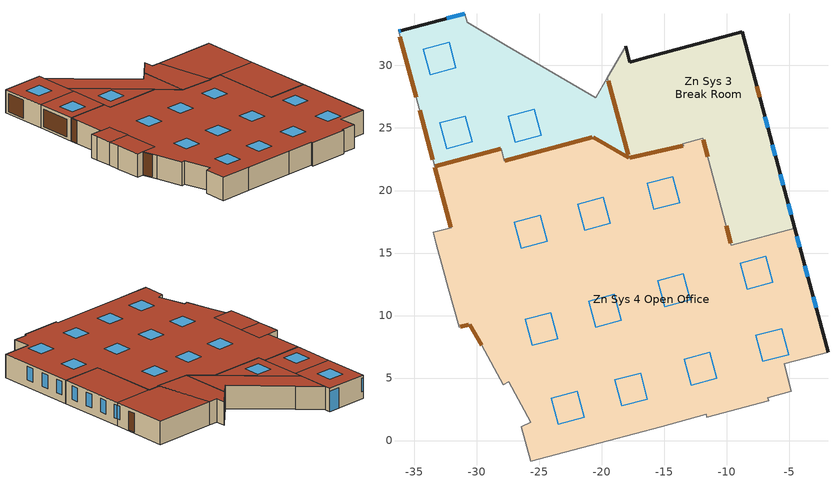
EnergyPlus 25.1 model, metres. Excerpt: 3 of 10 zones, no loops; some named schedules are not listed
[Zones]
Zn Sys 1 Reception
 floor outside (ExtSlabCarpet 4in ClimateZone 1-8): -29.4,28.42 -28.04,23.35 -33.35,21.92 -34.71,27 z0; -30.94,34.15 -29.4,28.42 -34.71,27 -36.25,32.73 z0; -30.75,33.44 -27.69,31.61 -20.47,27.43 -19.53,29.03 -17.81,22.59 -29.7,29.53 z0; -29.7,29.53 -20.69,24.28 -27.78,22.38 z0
 wall outside (MetalFrameWallU055): -30.94,34.15 -36.25,32.73 z0:3.05
 wall to Zn Sys 4 Open Office (Interior Wall): -33.35,21.92 -28.04,23.35 -27.78,22.38 -20.69,24.28 -17.81,22.59 z0:3.05
 wall to Zn Sys 9 Library (Interior Wall): -36.25,32.73 -34.71,27 -33.35,21.92 z0:3.05
 wall to Zn Sys 2 Conference (Interior Wall): -19.53,29.03 -20.47,27.43 -27.69,31.61 -30.75,33.44 -30.94,34.15 z0:3.05
 wall to Zn Sys 3 Break Room (Interior Wall): -17.81,22.59 -19.53,29.03 z0:3.05
 window (Exterior Window - Fixed): -30.94,34.15 -32.4,33.76 z0:2.68; -36.08,32.77 -36.25,32.73 z0.91:2.68
 door inside (Interior Door): -33.32,21.94 -28.08,23.34 z0.05:3.02; -36.13,32.3 -34.84,27.47 z0.27:2.67; -34.56,26.44 -33.5,22.46 z0.34:2.63; -17.88,22.86 -19.47,28.79 z0.16:2.87; -20.67,24.26 -17.84,22.61 z0.03:3; -27.73,22.39 -20.76,24.26 z0.05:2.96
 roof outside (FlatNonresWoodFramingAndOtherRoofU028): -33.35,21.92 -28.04,23.35 -29.4,28.42 -34.71,27 z3.05; -34.71,27 -29.4,28.42 -30.94,34.15 -36.25,32.73 z3.05; -17.81,22.59 -19.53,29.03 -20.47,27.43 -27.69,31.61 -30.75,33.44 -29.7,29.53 z3.05; -27.78,22.38 -20.69,24.28 -29.7,29.53 z3.05
 skylight (Skylight - Fixed): -32.41,23.34 -30.35,23.89 -30.9,25.96 -32.96,25.41 z3.05; -33.71,29.25 -31.65,29.81 -32.2,31.87 -34.27,31.31 z3.05; -26.93,23.88 -24.85,24.43 -25.4,26.5 -27.48,25.95 z3.05
Zn Sys 3 Break Room
 floor outside (ExtSlabCarpet 4in ClimateZone 1-8): -18.07,31.53 -17.74,30.27 -16.61,30.57 -13.43,23.58 -17.81,22.59 -19.53,29.03 z0; -8.76,32.68 -6.84,25.54 -13.51,23.75 -16.61,30.57 z0; -6.84,25.54 -4.55,16.99 -9.62,15.63 -11.91,24.18 z0
 wall outside (MetalFrameWallU055): -4.55,16.99 -6.84,25.54 -8.76,32.68 -16.61,30.57 -17.74,30.27 -18.07,31.53 z0:3.05
 wall to Zn Sys 2 Conference (Interior Wall Reversed): -18.07,31.53 -19.53,29.03 z0:3.05
 wall to Zn Sys 4 Open Office (Interior Wall): -17.81,22.59 -13.43,23.58 -13.51,23.75 -11.91,24.18 -9.62,15.63 -4.55,16.99 z0:3.05
 window (Exterior Window - Fixed): -4.84,18.05 -5.07,18.94 / -5.47,20.42 -5.71,21.3 / -6.1,22.78 -6.34,23.66 / -6.71,25.03 -6.84,25.54 / -6.84,25.54 -6.94,25.92 z0.91:2.68
 door inside (Interior Door): -17.75,22.6 -13.5,23.56 z0.04:3; -10.03,17.18 -9.66,15.76 z0.18:2.86; -11.88,24.07 -11.51,22.69 z0.16:2.92
 door (Exterior Door): -7.36,27.47 -7.6,28.36 z0.15:2.59
 roof outside (FlatNonresWoodFramingAndOtherRoofU028): -17.81,22.59 -13.43,23.58 -16.61,30.57 -17.74,30.27 -18.07,31.53 -19.53,29.03 z3.05; -13.51,23.75 -6.84,25.54 -8.76,32.68 -16.61,30.57 z3.05; -9.62,15.63 -4.55,16.99 -6.84,25.54 -11.91,24.18 z3.05
Zn Sys 4 Open Office
 floor outside (ExtSlabCarpet 4in ClimateZone 1-8): -20.69,24.28 -17.81,22.59 -13.43,23.58 -13.51,23.75 -11.91,24.18 -9.62,15.63 -4.55,16.99 -1.89,7.07 -5.4,6.13 -4.82,3.95 -6.71,3.44 -6.64,3.19 -11.59,1.86 -11.64,2.09 -15.24,1.12 -21.58,-0.58 -25.68,-1.67 -26.42,1.08 -25.68,1.48 -27.43,4.7 -27.88,4.45 -29.6,7.61 -30.56,9.29 -28.58,9.82 -30.62,17.41 -32.04,17.03 -33.35,21.92 -28.04,23.35 -27.78,22.38 z0; -30.62,17.41 -29.81,14.42 -32.67,13.65 -33.22,15.69 -33.47,16.65 z0; -29.81,14.42 -28.58,9.82 -31.4,9.06 -32.28,12.18 -32.67,13.65 z0
 wall outside (MetalFrameWallU055): -1.89,7.07 -4.55,16.99 z0:3.05
 wall to Zn Sys 6 Conference-Support (Interior Wall): -4.82,3.95 -5.4,6.13 -1.89,7.07 / -25.68,-1.67 -21.58,-0.58 -15.24,1.12 -11.64,2.09 -11.59,1.86 -6.64,3.19 z0:3.05
 wall to Zn Sys 7 Restrooms (Interior Wall): -6.64,3.19 -6.71,3.44 -4.82,3.95 z0:3.05
 wall to Zn Sys 5 Conference-Office (Interior Wall): -30.56,9.29 -29.6,7.61 -27.88,4.45 -27.43,4.7 -25.68,1.48 -26.42,1.08 -25.68,-1.67 z0:3.05
 wall to Zn Sys 8 IT and Elec (Interior Wall): -33.22,15.69 -32.67,13.65 -32.28,12.18 z0:3.05
 wall to Zn Sys 9 Library (Interior Wall): -33.35,21.92 -32.04,17.03 -33.47,16.65 -33.22,15.69 z0:3.05
 wall to Zn Sys 10 Elec (Interior Wall Reversed): -32.28,12.18 -31.4,9.06 z0:3.05
 wall to Zn Sys 5 Conference-Office (Interior Wall Reversed): -31.4,9.06 -30.56,9.29 z0:3.05
 window (Exterior Window - Fixed): -2.84,10.61 -3.08,11.49 / -3.51,13.09 -3.74,13.97 / -4.14,15.46 -4.38,16.35 z0.91:2.68
 door inside (Interior Door): -30.55,9.27 -29.61,7.63 z0.04:3.01; -31.31,9.09 -30.65,9.27 z0.09:2.87; -33.34,21.87 -32.05,17.06 z0.04:2.99
 roof outside (FlatNonresWoodFramingAndOtherRoofU028): -25.68,-1.67 -21.58,-0.58 -15.24,1.12 -11.64,2.09 -11.59,1.86 -6.64,3.19 -6.71,3.44 -4.82,3.95 -5.4,6.13 -1.89,7.07 -4.55,16.99 -9.62,15.63 -11.91,24.18 -13.51,23.75 -13.43,23.58 -17.81,22.59 -20.69,24.28 -27.78,22.38 -28.04,23.35 -33.35,21.92 -32.04,17.03 -30.62,17.41 -28.58,9.82 -30.56,9.29 -29.6,7.61 -27.88,4.45 -27.43,4.7 -25.68,1.48 -26.42,1.08 z3.05; -32.67,13.65 -29.81,14.42 -30.62,17.41 -33.47,16.65 -33.22,15.69 z3.05; -31.4,9.06 -28.58,9.82 -29.81,14.42 -32.67,13.65 -32.28,12.18 z3.05
 skylight (Skylight - Fixed): -26.42,15.37 -24.37,15.92 -24.93,18 -26.98,17.45 z3.05; -21.35,16.83 -19.29,17.38 -19.85,19.46 -21.91,18.91 z3.05; -7.11,6.32 -5.05,6.87 -5.61,8.96 -7.66,8.41 z3.05; -15.81,18.49 -13.76,19.04 -14.32,21.12 -16.37,20.57 z3.05; -14.95,10.72 -12.9,11.27 -13.46,13.35 -15.51,12.8 z3.05; -20.49,9.06 -18.44,9.61 -18.99,11.69 -21.05,11.14 z3.05; -25.56,7.6 -23.51,8.15 -24.07,10.23 -26.12,9.68 z3.05; -8.35,12.09 -6.3,12.64 -6.85,14.72 -8.91,14.17 z3.05; -12.85,4.43 -10.8,4.98 -11.36,7.06 -13.41,6.51 z3.05; -18.39,2.77 -16.33,3.32 -16.89,5.4 -18.94,4.85 z3.05; -23.46,1.31 -21.41,1.86 -21.96,3.95 -24.02,3.4 z3.05
[Building]
Building: North Axis {deg}=345; Terrain=Suburbs; Solar Distribution=FullExterior; Maximum Number of Warmup Days=50
[Site:Location]
LOS ANGELES USC: Latitude {deg}=38.69; Longitude {deg}=-121.6; Time Zone {hr}=-8; Elevation {m}=54.5592
[Site:WaterMainsTemperature]
Calculation Method=Schedule; Temperature Schedule=WaterMainCZ09
[SizingPeriod:DesignDay] Day of Month=21; Day Type=SummerDesignDay; Dry-Bulb Temperature Range Modifier Type=DefaultMultipliers; Humidity Condition Type=Wetbulb; Barometric Pressure {Pa}=100663; Wind Speed {m/s}=0.6; Wind Direction {deg}=260; Rain Indicator=No; Snow Indicator=No; Daylight Saving Time Indicator=No; Solar Model Indicator=ASHRAETau; Begin Environment Reset Mode=FullResetAtBeginEnvironment
Name | Month | Maximum Dry-Bulb Temperature {C} | Daily Dry-Bulb Temperature Range {deltaC} | Wetbulb or DewPoint at Maximum Dry-Bulb {C} | ASHRAE Clear Sky Optical Depth for Beam Irradiance (taub) | ASHRAE Clear Sky Optical Depth for Diffuse Irradiance (taud)
LOS ANGELES USC  August .4% Condns DB=>MCWB | 8 | 33.7 | 9.6 | 21.2 | 0.383 | 2.433
LOS ANGELES USC  July .4% Condns DB=>MCWB | 7 | 33.8 | 9.2 | 22.1 | 0.402 | 2.401
LOS ANGELES USC  June .4% Condns DB=>MCWB | 6 | 32.3 | 8.2 | 20.7 | 0.405 | 2.324
LOS ANGELES USC  November .4% Condns DB=>MCWB | 11 | 31.9 | 10.4 | 15.4 | 0.325 | 2.558
[Material]
Name | Roughness | Thickness {m} | Conductivity {W/m-K} | Density {kg/m3} | Specific Heat {J/kg-K} | Thermal Absorptance | Solar Absorptance | Visible Absorptance
1/2IN Gypsum; 1/2IN Gypsum 1 | Smooth | 0.0127 | 0.158656 | 640.739 | 1130.436 | 0.9 | 0.7 | 0.8
1IN Stucco | MediumRough | 0.0254 | 0.0359993 | 24.0277 | 1465.38 | 0.9 | 0.7 | 0.8
CP02 CARPET PAD | Smooth | 0.01905 | 0.0455183 | 288.332 | 1381.644 | 0.9 | 0.7 | 0.8
F04 Wall air space resistance | Smooth | 0.1524 | 0.940308 | 1.28148 | 1004.832 | 0.9 | 0.7 | 0.7
Floor Insulation R-20 | MediumRough | 0.0810768 | 0.0230188 | 16.0185 | 1130.436 | 0.9 | 0.7 | 0.8
G01a 19mm gypsum board | MediumRough | 0.01905 | 0.158656 | 640.739 | 1130.436 | 0.9 | 0.7 | 0.8
I01 25mm insulation board | Smooth | 0.0889 | 0.0458645 | 11.2129 | 837.36 | 0.9 | 0.7 | 0.7
Metal Decking | Smooth | 0.0015875 | 45.3452 | 7820.53 | 502.416 | 0.9 | 0.7 | 0.8
Roof Insulation R-35 | Smooth | 0.141601 | 0.0230188 | 16.0185 | 1130.436 | 0.9 | 0.7 | 0.7
Roof Membrane | MediumRough | 0.001524 | 1.19715 | 230.666 | 1256.04 | 0.85 | 0.92 | 0.85
Wall Ext - Board Insulation | Smooth | 0.0324307 | 0.0230188 | 16.0185 | 1130.436 | 0.9 | 0.7 | 0.7
[Material:NoMass] Thermal Absorptance=0.9; Solar Absorptance=0.7; Visible Absorptance=0.7
Name | Roughness | Thermal Resistance {m2-K/W}
Exterior Door Material | MediumSmooth | 0.101893
Interior Door Material | MediumSmooth | 0.290583
Metal Framed Wall - 16 in oc 5 in depth R-21 ins | Smooth | 0.718177
[WindowMaterial:SimpleGlazingSystem]
Name | U-Factor {W/m2-K} | Solar Heat Gain Coefficient | Visible Transmittance
Exterior Window - Fixed Material | 1.93061 | 0.22 | 0.42
Skylight - Fixed Material | 3.29339 | 0.25 | 0.49
[Construction]
Exterior Door: Exterior Door Material
Exterior Window - Fixed: Exterior Window - Fixed Material
ExtSlabCarpet 4in ClimateZone 1-8: Floor Insulation R-20, 1/2IN Gypsum 1, CP02 CARPET PAD
FlatNonresWoodFramingAndOtherRoofU028: Roof Membrane, Roof Insulation R-35, Metal Decking
Interior Door: Interior Door Material
Interior Wall: G01a 19mm gypsum board, F04 Wall air space resistance, I01 25mm insulation board, G01a 19mm gypsum board
Interior Wall Reversed: G01a 19mm gypsum board, I01 25mm insulation board, F04 Wall air space resistance, G01a 19mm gypsum board
MetalFrameWallU055: 1IN Stucco, 1/2IN Gypsum, Wall Ext - Board Insulation, 1/2IN Gypsum, Metal Framed Wall - 16 in oc 5 in depth R-21 ins, 1/2IN Gypsum
Skylight - Fixed: Skylight - Fixed Material
[Zone] Multiplier=1; Part of Total Floor Area=Yes
Zn Sys 1 Reception; Zn Sys 3 Break Room; Zn Sys 4 Open Office
[InternalMass] Construction=Interior Wall
Name | Zone or ZoneList | Surface Area {m2}
Merged RC000000_W20 - RC000000_W20 Reversed | Zn Sys 1 Reception | 16.013
Merged ST000011_W31 - ST000011_W31 Reversed | Zn Sys 1 Reception | 12.3462
Merged ST000011_W32 - ST000011_W32 Reversed | Zn Sys 1 Reception | 3.4848
Merged ST000011_W40 - ST000011_W40 Reversed | Zn Sys 1 Reception | 16.7639
Merged ST000017_W20 Reversed - ST000017_W20 Reversed Reversed | Zn Sys 1 Reception | 31.7678
Merged ST000014_W60 - ST000014_W60 Reversed | Zn Sys 3 Break Room | 22.8491
Merged ST000015_W41 - ST000015_W41 Reversed | Zn Sys 3 Break Room | 15.9905
Merged ST00000D_W41 Reversed - ST00000D_W41 Reversed Reversed | Zn Sys 4 Open Office | 4.5041
Merged ST00000D_W50 Reversed - ST00000D_W50 Reversed Reversed | Zn Sys 4 Open Office | 9.44485
Merged ST00000E_W31 Reversed - ST00000E_W31 Reversed Reversed | Zn Sys 4 Open Office | 6.24702
Merged ST00000E_W40 Reversed - ST00000E_W40 Reversed Reversed | Zn Sys 4 Open Office | 14.5078
Merged ST00000E_W50 - ST00000E_W50 Reversed | Zn Sys 4 Open Office | 9.01534
[People] Number of People Schedule=OfficeOccupancy; Number of People Calculation Method=People; Fraction Radiant=0.3
Name | Zone or ZoneList or Space or SpaceList | Number of People | Sensible Heat Fraction | Activity Level Schedule
Zn 101 Reception Space People | Zn Sys 1 Reception | 11.5878 | 0.5 | Zn 101 Reception Space People Activity Level
Zn 102 Mail Space People | Zn Sys 1 Reception | 0.622038 | 0.555556 | Zn 102 Mail Space People Activity Level
Zn 103 Copy_Print Space People | Zn Sys 1 Reception | 0.584611 | 0.555556 | Zn 103 Copy_Print Space People Activity Level
Zn 104 Corridor Space People | Zn Sys 1 Reception | 2.18856 | 0.5 | Zn 104 Corridor Space People Activity Level
Zn 107 Storage Space People | Zn Sys 3 Break Room | 1.58042 | 0.555556 | Zn 107 Storage Space People Activity Level
Zn 108 Break Room Space People | Zn Sys 3 Break Room | 19.7483 | 0.5 | Zn 108 Break Room Space People Activity Level
Zn 109 Dining Space People | Zn Sys 3 Break Room | 16.4928 | 0.5 | Zn 109 Dining Space People Activity Level
Zn 111 Open Office Space People | Zn Sys 4 Open Office | 28.5639 | 0.555556 | Zn 111 Open Office Space People Activity Level
Zn 126 Copy Space People | Zn Sys 4 Open Office | 0.30167 | 0.555556 | Zn 126 Copy Space People Activity Level
Zn 127 Huddle Space People | Zn Sys 4 Open Office | 3.25503 | 0.6125 | Zn 127 Huddle Space People Activity Level
[Lights] Schedule=OfficeLights; Design Level Calculation Method=LightingLevel; Return Air Fraction=0; Fraction Radiant=0.97; Fraction Replaceable=1
Name | Zone or ZoneList or Space or SpaceList | Lighting Level {W}
Zn 101 Reception Space Regulated Lights | Zn Sys 1 Reception | 245.802
Zn 102 Mail Space Regulated Lights | Zn Sys 1 Reception | 124.408
Zn 103 Copy_Print Space Regulated Lights | Zn Sys 1 Reception | 116.922
Zn 104 Corridor Space Regulated Lights | Zn Sys 1 Reception | 175.085
Zn 107 Storage Space Regulated Lights | Zn Sys 3 Break Room | 126.433
Zn 108 Break Room Space Regulated Lights | Zn Sys 3 Break Room | 329.139
Zn 109 Dining Space Regulated Lights | Zn Sys 3 Break Room | 274.88
Zn 111 Open Office Space Regulated Lights | Zn Sys 4 Open Office | 3427.67
Zn 126 Copy Space Regulated Lights | Zn Sys 4 Open Office | 60.3341
Zn 127 Huddle Space Regulated Lights | Zn Sys 4 Open Office | 73.978
[ElectricEquipment] Schedule=OfficeReceptacle; Design Level Calculation Method=EquipmentLevel; Fraction Latent=0; Fraction Radiant=0.2; Fraction Lost=0
Name | Zone or ZoneList or Space or SpaceList | Design Level {W}
Zn 101 Reception Space Recepticle Loads | Zn Sys 1 Reception | 175.573
Zn 102 Mail Space Recepticle Loads | Zn Sys 1 Reception | 62.2038
Zn 103 Copy_Print Space Recepticle Loads | Zn Sys 1 Reception | 58.4611
Zn 107 Storage Space Recepticle Loads | Zn Sys 3 Break Room | 63.2166
Zn 108 Break Room Space Recepticle Loads | Zn Sys 3 Break Room | 598.434
Zn 109 Dining Space Recepticle Loads | Zn Sys 3 Break Room | 499.782
Zn 111 Open Office Space Recepticle Loads | Zn Sys 4 Open Office | 8569.18
Zn 126 Copy Space Recepticle Loads | Zn Sys 4 Open Office | 30.167
Zn 127 Huddle Space Recepticle Loads | Zn Sys 4 Open Office | 98.6374
[ZoneInfiltration:DesignFlowRate] Schedule=OfficeInfiltration; Design Flow Rate Calculation Method=Flow/Zone; Constant Term Coefficient=0; Temperature Term Coefficient=0; Velocity Term Coefficient=0.224052; Velocity Squared Term Coefficient=0; Density Basis=Outdoor
Name | Zone or ZoneList or Space or SpaceList | Design Flow Rate {m3/s}
Zn 101 Reception Space Space Infiltration Design Flow Rate 1 | Zn Sys 1 Reception | 0.0200301
Zn 102 Mail Space Space Infiltration Design Flow Rate 1; Zn 103 Copy_Print Space Space Infiltration Design Flow Rate 1; Zn 104 Corridor Space Space Infiltration Design Flow Rate 1 | Zn Sys 1 Reception | 0
Zn 107 Storage Space Space Infiltration Design Flow Rate 1 | Zn Sys 3 Break Room | 0.00895128
Zn 108 Break Room Space Space Infiltration Design Flow Rate 1 | Zn Sys 3 Break Room | 0.0565521
Zn 109 Dining Space Space Infiltration Design Flow Rate 1 | Zn Sys 3 Break Room | 0.0322313
Zn 111 Open Office Space Space Infiltration Design Flow Rate 1 | Zn Sys 4 Open Office | 0.0374025
Zn 126 Copy Space Space Infiltration Design Flow Rate 1; Zn 127 Huddle Space Space Infiltration Design Flow Rate 1 | Zn Sys 4 Open Office | 0
[Daylighting:Controls] Lighting Control Type=Continuous; Minimum Input Power Fraction for Continuous or ContinuousOff Dimming Control=0.1; Minimum Light Output Fraction for Continuous or ContinuousOff Dimming Control=0.1; Number of Stepped Control Steps=1; Probability Lighting will be Reset When Needed in Manual Stepped Control=1; Glare Calculation Azimuth Angle of View Direction Clockwise from Zone y-Axis {deg}=-0
Name | Zone or Space | Glare Calculation Daylighting Reference Point | Daylighting Reference Point Name 1 | Fraction of Lights Controlled by Reference Point 1 | Illuminance Setpoint at Reference Point 1 {lux} | Daylighting Reference Point Name 2 | Fraction of Lights Controlled by Reference Point 2 | Illuminance Setpoint at Reference Point 2 {lux}
Zn Sys 1 Reception DaylightingControls | Zn Sys 1 Reception | Daylighting Control 1 | Daylighting Control 1 | 0.671724 | 175
Zn Sys 3 Break Room DaylightingControls | Zn Sys 3 Break Room | Daylighting Control 4 | Daylighting Control 4 | 0.166656 | 255 | Daylighting Control 5 | 0.183648 | 340
Zn Sys 4 Open Office DaylightingControls | Zn Sys 4 Open Office | Daylighting Control 6 | Daylighting Control 6 | 0.486196 | 287.5
[ZoneVentilation:DesignFlowRate]
Zn Sys 3 Break Room Operable Window Ventilation: Zone or ZoneList or Space or SpaceList=Zn Sys 3 Break Room; Schedule=AllOnHVACAvail; Design Flow Rate Calculation Method=Flow/Zone; Design Flow Rate {m3/s}=0.100121; Flow Rate per Floor Area {m3/s-m2}=0; Flow Rate per Person {m3/s-person}=0; Air Changes per Hour {1/hr}=0; Ventilation Type=Intake; Fan Pressure Rise {Pa}=0; Fan Total Efficiency=1; Constant Term Coefficient=1; Temperature Term Coefficient=0; Velocity Term Coefficient=0; Velocity Squared Term Coefficient=0; Minimum Indoor Temperature {C}=-100; Maximum Indoor Temperature {C}=100; Delta Temperature {deltaC}=-100; Minimum Outdoor Temperature {C}=10; Maximum Outdoor Temperature {C}=32.2222; Maximum Wind Speed {m/s}=40; Density Basis=Outdoor
[Schedule:Year]
OfficeOccupancy: OfficeOccupancyWk, 1, 1, 12, 31
Zn 101 Reception Space People Activity Level: Zn 101 Reception Space People Activity Level Week Rule - Jan1-Dec31, 1, 1, 12, 31
Zn 102 Mail Space People Activity Level: Zn 102 Mail Space People Activity Level Week Rule - Jan1-Dec31, 1, 1, 12, 31
Zn 103 Copy_Print Space People Activity Level: Zn 103 Copy_Print Space People Activity Level Week Rule - Jan1-Dec31, 1, 1, 12, 31
Zn 104 Corridor Space People Activity Level: Zn 104 Corridor Space People Activity Level Week Rule - Jan1-Dec31, 1, 1, 12, 31
OfficeLights: OfficeLightsWk, 1, 1, 12, 31
OfficeReceptacle: OfficeReceptacleWk, 1, 1, 12, 31
AllOnHVACAvail: AllOnHVACAvailWk, 1, 1, 12, 31
Zn 107 Storage Space People Activity Level: Zn 107 Storage Space People Activity Level Week Rule - Jan1-Dec31, 1, 1, 12, 31
Zn 108 Break Room Space People Activity Level: Zn 108 Break Room Space People Activity Level Week Rule - Jan1-Dec31, 1, 1, 12, 31
Zn 109 Dining Space People Activity Level: Zn 109 Dining Space People Activity Level Week Rule - Jan1-Dec31, 1, 1, 12, 31
Zn 111 Open Office Space People Activity Level: Zn 111 Open Office Space People Activity Level Week Rule - Jan1-Dec31, 1, 1, 12, 31
Zn 126 Copy Space People Activity Level: Zn 126 Copy Space People Activity Level Week Rule - Jan1-Dec31, 1, 1, 12, 31
Zn 127 Huddle Space People Activity Level: Zn 127 Huddle Space People Activity Level Week Rule - Jan1-Dec31, 1, 1, 12, 31
OfficeInfiltration: OfficeInfiltrationWk, 1, 1, 12, 31
WaterMainCZ09: WaterMainCZ09JanWk, 1, 1, 1, 31, WaterMainCZ09FebWk, 2, 1, 2, 28, WaterMainCZ09MarWk, 3, 1, 3, 31, WaterMainCZ09AprWk, 4, 1, 4, 30, WaterMainCZ09MayWk, 5, 1, 5, 31, WaterMainCZ09JunWk, 6, 1, 6, 30, WaterMainCZ09JulWk, 7, 1, 7, 31, WaterMainCZ09AugWk, 8, 1, 8, 31, WaterMainCZ09SepWk, 9, 1, 9, 30, WaterMainCZ09OctWk, 10, 1, 10, 31, WaterMainCZ09NovWk, 11, 1, 11, 30, WaterMainCZ09DecWk, 12, 1, 12, 31
[Schedule:Week:Daily]
OfficeOccupancyWk: OfficeOccupancySun, OfficeOccupancyWD, OfficeOccupancyWD, OfficeOccupancyWD, OfficeOccupancyWD, OfficeOccupancyWD, OfficeOccupancySat, OfficeOccupancySun, OnDay, OffDay, OfficeOccupancySun, OfficeOccupancySun
Zn 101 Reception Space People Activity Level Week Rule - Jan1-Dec31: Zn 101 Reception Space People Activity Level Default Day, Zn 101 Reception Space People Activity Level Default Day, Zn 101 Reception Space People Activity Level Default Day, Zn 101 Reception Space People Activity Level Default Day, Zn 101 Reception Space People Activity Level Default Day, Zn 101 Reception Space People Activity Level Default Day, Zn 101 Reception Space People Activity Level Default Day, Zn 101 Reception Space People Activity Level Default Day, Zn 101 Reception Space People Activity Level Default Day, Zn 101 Reception Space People Activity Level Default Day, Zn 101 Reception Space People Activity Level Default Day, Zn 101 Reception Space People Activity Level Default Day
Zn 102 Mail Space People Activity Level Week Rule - Jan1-Dec31: Zn 102 Mail Space People Activity Level Default Day, Zn 102 Mail Space People Activity Level Default Day, Zn 102 Mail Space People Activity Level Default Day, Zn 102 Mail Space People Activity Level Default Day, Zn 102 Mail Space People Activity Level Default Day, Zn 102 Mail Space People Activity Level Default Day, Zn 102 Mail Space People Activity Level Default Day, Zn 102 Mail Space People Activity Level Default Day, Zn 102 Mail Space People Activity Level Default Day, Zn 102 Mail Space People Activity Level Default Day, Zn 102 Mail Space People Activity Level Default Day, Zn 102 Mail Space People Activity Level Default Day
Zn 103 Copy_Print Space People Activity Level Week Rule - Jan1-Dec31: Zn 103 Copy_Print Space People Activity Level Default Day, Zn 103 Copy_Print Space People Activity Level Default Day, Zn 103 Copy_Print Space People Activity Level Default Day, Zn 103 Copy_Print Space People Activity Level Default Day, Zn 103 Copy_Print Space People Activity Level Default Day, Zn 103 Copy_Print Space People Activity Level Default Day, Zn 103 Copy_Print Space People Activity Level Default Day, Zn 103 Copy_Print Space People Activity Level Default Day, Zn 103 Copy_Print Space People Activity Level Default Day, Zn 103 Copy_Print Space People Activity Level Default Day, Zn 103 Copy_Print Space People Activity Level Default Day, Zn 103 Copy_Print Space People Activity Level Default Day
Zn 104 Corridor Space People Activity Level Week Rule - Jan1-Dec31: Zn 104 Corridor Space People Activity Level Default Day, Zn 104 Corridor Space People Activity Level Default Day, Zn 104 Corridor Space People Activity Level Default Day, Zn 104 Corridor Space People Activity Level Default Day, Zn 104 Corridor Space People Activity Level Default Day, Zn 104 Corridor Space People Activity Level Default Day, Zn 104 Corridor Space People Activity Level Default Day, Zn 104 Corridor Space People Activity Level Default Day, Zn 104 Corridor Space People Activity Level Default Day, Zn 104 Corridor Space People Activity Level Default Day, Zn 104 Corridor Space People Activity Level Default Day, Zn 104 Corridor Space People Activity Level Default Day
Zn 107 Storage Space People Activity Level Week Rule - Jan1-Dec31: Zn 107 Storage Space People Activity Level Default Day, Zn 107 Storage Space People Activity Level Default Day, Zn 107 Storage Space People Activity Level Default Day, Zn 107 Storage Space People Activity Level Default Day, Zn 107 Storage Space People Activity Level Default Day, Zn 107 Storage Space People Activity Level Default Day, Zn 107 Storage Space People Activity Level Default Day, Zn 107 Storage Space People Activity Level Default Day, Zn 107 Storage Space People Activity Level Default Day, Zn 107 Storage Space People Activity Level Default Day, Zn 107 Storage Space People Activity Level Default Day, Zn 107 Storage Space People Activity Level Default Day
Zn 108 Break Room Space People Activity Level Week Rule - Jan1-Dec31: Zn 108 Break Room Space People Activity Level Default Day, Zn 108 Break Room Space People Activity Level Default Day, Zn 108 Break Room Space People Activity Level Default Day, Zn 108 Break Room Space People Activity Level Default Day, Zn 108 Break Room Space People Activity Level Default Day, Zn 108 Break Room Space People Activity Level Default Day, Zn 108 Break Room Space People Activity Level Default Day, Zn 108 Break Room Space People Activity Level Default Day, Zn 108 Break Room Space People Activity Level Default Day, Zn 108 Break Room Space People Activity Level Default Day, Zn 108 Break Room Space People Activity Level Default Day, Zn 108 Break Room Space People Activity Level Default Day
